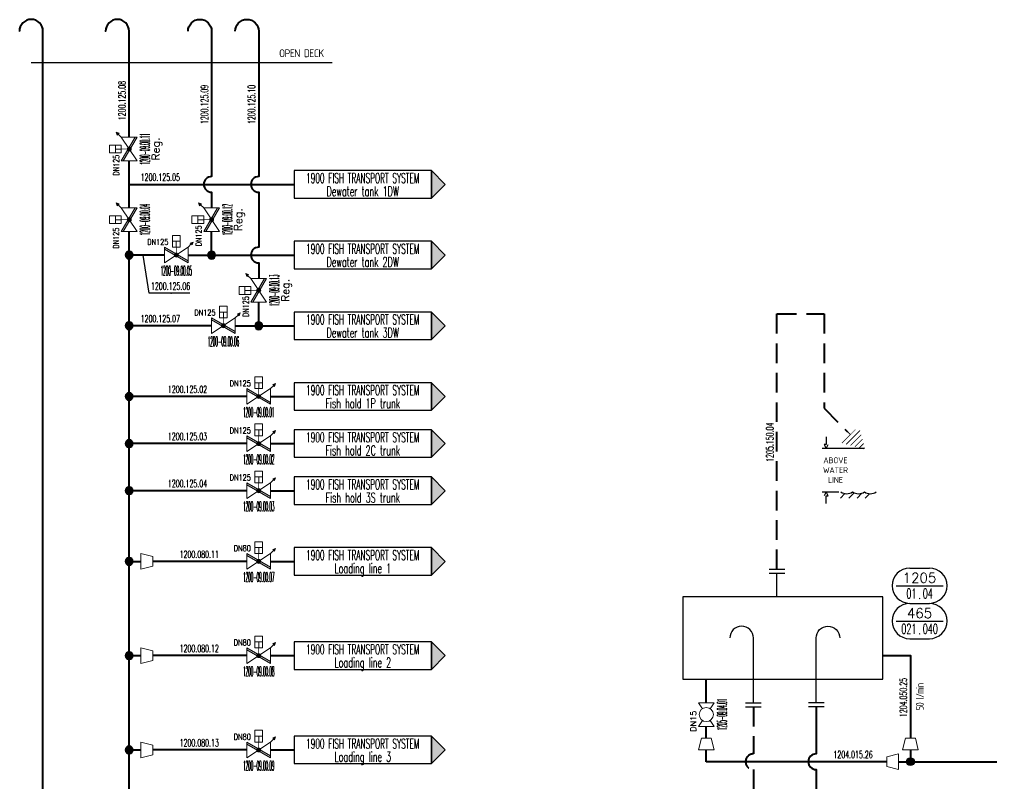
# Model space of a CAD drawing. Extents: x 32 to 589, y 3 to 513.
# Drawn here: x 31.8 to 279.4, y 318.5 to 513.1 of the extents above; entities that cross this region are included whole.
import ezdxf
from ezdxf.enums import TextEntityAlignment as Align

# ---------------------------------------------------------------- set-up
doc = ezdxf.new("R2010")
doc.units = 0
doc.header["$LTSCALE"] = 10
for name, pattern in [('CENTER', [2, 1.25, -0.25, 0.25, -0.25]), ('DASHED', [0.75, 0.5, -0.25]), ('PHANTOM2', [1.25, 0.625, -0.125, 0.125, -0.125, 0.125, -0.125])]:
    doc.linetypes.add(name, pattern=pattern)
for name, color, linetype in [('000-TX1', 1, 'Continuous'), ('000-TX2', 2, 'Continuous'), ('000-TX3', 3, 'Continuous'), ('0CE1', 1, 'CENTER'), ('0CO0', 7, 'Continuous'), ('0CO1', 1, 'Continuous'), ('0TX0', 7, 'Continuous'), ('0TX1', 1, 'Continuous'), ('COMPONENT', 2, 'Continuous'), ('Reference_1', 7, 'Continuous'), ('Reference_2', 1, 'Continuous')]:
    doc.layers.add(name, color=color, linetype=linetype)
for name, color, linetype, lineweight, true_color in [('1000 Air Piping', 161, 'DASHED', 40, 0x55aaff), ('1200 Service Liquid Piping', 134, 'Continuous', 35, 0x03b0b0), ('1200 Vacuum Piping', 152, 'Continuous', 40, 0x3354cc)]:
    doc.layers.add(name, color=color, linetype=linetype, lineweight=lineweight, true_color=true_color)
for name, color, linetype, lineweight in [('2600 Tank Drainage System Piping', 200, 'Continuous', 40), ('ARMATURE', 1, 'Continuous', 15), ('PIPENUM', 1, 'Continuous', 25)]:
    doc.layers.add(name, color=color, linetype=linetype, lineweight=lineweight)
doc.layers.add('Viewport', color=7, linetype='Continuous', plot=False)
doc.styles.add('MMC-TX2', font='romans.shx')
doc.styles.add('ROMANS', font='romans.shx')
doc.styles.get("Standard").update_dxf_attribs({"font": 'isocp.shx'})
doc.styles.add('Standard-TX2', font='romans.shx')

# ---------------------------------------------------------------- blocks, each defined once
blk = doc.blocks.new('*U31')
at = {"const_width": 0.25}
blk.add_lwpolyline([(0, -0.75), (0, 0.75)], dxfattribs=at)
blk = doc.blocks.new('*U32')
at = {"color": 0, "linetype": 'ByBlock', "lineweight": -2, "transparency": 16777216}
for p, rotation in [((271.74, -84.47), 60), ((275.64, -84.47), 300), ((271.74, -86.72), 120), ((275.64, -86.72), 240), ((273.69, -87.84), 180)]:
    blk.add_blockref('*U31', p, dxfattribs=dict(at, rotation=rotation))
blk.add_blockref('*U31', (273.69, -83.34), dxfattribs=at)
blk = doc.blocks.new('E852_MMC')
at = {"color": 0}
blk.add_line((-3, 0), (3, 6), dxfattribs=at)
blk.add_lwpolyline([(-3, 0), (3, 0), (3, 6), (-3, 6)], close=True, dxfattribs=at)
for centre, major_axis in [((-1.9, 4.2), (0, -1.2)), ((-1.1, 4.2), (0, 1.2)), ((1.1, 1.8), (0, -1.2)), ((1.9, 1.8), (0, 1.2))]:
    blk.add_ellipse(centre, major_axis=major_axis, ratio=0.333333, start_param=1.570796, end_param=4.712389, dxfattribs=at)
blk = doc.blocks.new('LIQUID RING PUMP 01')
for points in [[(22.5, 27.97), (22.5, 34.5), (24, 34.5)], [(31.5, 27.97), (31.5, 34.5), (30, 34.5)]]:
    blk.add_lwpolyline(points)
at = {"const_width": 0.25}
for points in [[(27, 18), (27, 18, 0.414214), (33, 24), (33, 24, 0.414214), (27, 30), (27, 30, 0.414214), (21, 24), (21, 24, 0.414214)], [(40.5, 19.5), (40.5, 19.5, 0.414214), (45, 24), (45, 24, 0.414214), (40.5, 28.5), (40.5, 28.5, 0.414214), (36, 24), (36, 24, 0.414214)], [(27, 22.5), (27, 22.5, 0.414214), (28.5, 24), (28.5, 24, 0.414214), (27, 25.5), (27, 25.5, 0.414214), (25.5, 24), (25.5, 24, 0.414214)]]:
    blk.add_lwpolyline(points, format="xyb", close=True, dxfattribs=at)
for points in [[(21.75, 26.9), (29.15, 29.6)], [(39, 22), (39, 26), (40.5, 24), (42, 26), (42, 22)], [(33, 24), (36, 24)], [(21.75, 21.1), (29.15, 18.4)]]:
    blk.add_lwpolyline(points, dxfattribs=at)
at = {"layer": '0CE1'}
for points in [[(38, 48), (48, 48), (48, 0), (0, 0), (0, 48), (16, 48)], [(22, 48), (32, 48)]]:
    blk.add_lwpolyline(points, dxfattribs=at)
at = {"layer": '0CO0', "linetype": 'PHANTOM2', "ltscale": 0.5}
blk.add_lwpolyline([(51, 24), (45, 24.01)], dxfattribs=at)
at = {"layer": '0CO1'}
for points in [[(21, 49), (17, 49)], [(21, 48), (17, 48)], [(33, 49), (37, 49)], [(33, 48), (37, 48)]]:
    blk.add_lwpolyline(points, dxfattribs=at)
at = {"layer": '1200 Service Liquid Piping', "linetype": 'DASHED'}
for points in [[(12, 24), (9, 24), (9, 19.5)], [(18, 24), (21, 24)], [(9, 10.5), (9, 13.5)], [(9, 4.5), (9, 0)]]:
    blk.add_lwpolyline(points, dxfattribs=at)
at = {"layer": '1200 Vacuum Piping', "linetype": 'DASHED'}
blk.add_lwpolyline([(19, 48), (19, 40.5), (24, 40.5)], dxfattribs=at)
at = {"layer": '1200 Vacuum Piping'}
blk.add_lwpolyline([(35, 48), (35, 40.5), (30, 40.5)], dxfattribs=at)
at = {"layer": '2600 Tank Drainage System Piping', "linetype": 'DASHED'}
for points in [[(21, 9), (21, 15), (24, 15), (24, 18.8)], [(33, 9), (33, 15), (30, 15), (30, 18.8)], [(21, 3), (21, 0)], [(33, 3), (33, 0)]]:
    blk.add_lwpolyline(points, dxfattribs=at)
at = {"rotation": 270}
blk.add_blockref('*U32', (112.59, 297.69), dxfattribs=at)
at = {"layer": 'ARMATURE', "ltscale": 2}
blk.add_blockref('E852_MMC', (54, 21), dxfattribs=at)
blk = doc.blocks.new('1200 TEMP')
blk.add_lwpolyline([(-317.06, 647.46), (-317.06, 653.46)])
blk.add_lwpolyline([(-341.06, 626.46), (-290.06, 626.46), (-290.06, 647.46), (-341.06, 647.46)], close=True)
for points in [[(-323.06, 620.46), (-323.06, 636.96, 0.414214), (-326.06, 639.96), (-326.06, 639.96, 0.414214), (-329.06, 636.96), (-329.06, 636.96)], [(-307.06, 620.46), (-307.06, 636.96, -0.414214), (-304.06, 639.96), (-304.06, 639.96, -0.414214), (-301.06, 636.96), (-301.06, 636.96)]]:
    blk.add_lwpolyline(points, format="xyb")
at = {"layer": '0CO1'}
for points in [[(-319.06, 654.46), (-315.06, 654.46)], [(-319.06, 653.46), (-315.06, 653.46)], [(-325.06, 620.46), (-321.06, 620.46)], [(-325.06, 619.46), (-321.06, 619.46)], [(-305.06, 620.46), (-309.06, 620.46)], [(-305.06, 619.46), (-309.06, 619.46)]]:
    blk.add_lwpolyline(points, dxfattribs=at)
at = {"layer": '1200 Vacuum Piping', "linetype": 'DASHED'}
blk.add_lwpolyline([(-323.06, 619.46), (-323.06, 607.46, 1), (-323.06, 603.46), (-323.06, 574.46, 1), (-323.06, 570.46), (-323.06, 550.46, 1), (-323.06, 546.46), (-323.06, 539.46)], format="xyb", dxfattribs=at)
at = {"layer": '1200 Vacuum Piping'}
for points in [[(-307.06, 619.46), (-307.06, 607.46, 1), (-307.06, 603.46), (-307.06, 574.46, 1), (-307.06, 570.46), (-307.06, 550.46, 1), (-307.06, 546.46), (-307.06, 539.46)], [(-295.06, 524.46), (-289.06, 524.46), (-289.06, 546.46, -1), (-289.06, 550.46), (-289.06, 566.46)]]:
    blk.add_lwpolyline(points, format="xyb", dxfattribs=at)
for points in [[(-289.06, 569.46), (-289.06, 572.46)], [(-307.06, 533.46), (-307.06, 516.46)], [(-307.06, 524.46), (-301.06, 524.46)]]:
    blk.add_lwpolyline(points, dxfattribs=at)
at = {"layer": '1200 Vacuum Piping', "linetype": 'DASHED'}
for points in [[(-341.06, 545.46), (-341.06, 548.46)], [(-335.06, 524.46), (-341.06, 524.46), (-341.06, 542.46)], [(-323.06, 533.46), (-323.06, 516.46)], [(-323.06, 524.46), (-329.06, 524.46)]]:
    blk.add_lwpolyline(points, dxfattribs=at)
at = {"layer": '2600 Tank Drainage System Piping'}
for points in [[(-290.06, 632.46), (-283.06, 632.46), (-283.06, 611.46)], [(-335.06, 620.46), (-335.06, 626.46)], [(-335.06, 611.46), (-335.06, 614.46)], [(-335.06, 605.46), (-335.06, 608.46)], [(-283.06, 608.46), (-283.06, 605.46)]]:
    blk.add_lwpolyline(points, dxfattribs=at)
at = {"layer": 'ARMATURE'}
for points in [[(-333.06, 608.46), (-337.06, 608.46), (-336.31, 611.46), (-333.81, 611.46)], [(-281.06, 608.46), (-285.06, 608.46), (-284.31, 611.46), (-281.81, 611.46)], [(-291.06, 569.46), (-287.06, 569.46), (-287.81, 566.46), (-290.31, 566.46)], [(-339.06, 545.46), (-343.06, 545.46), (-342.31, 542.46), (-339.81, 542.46)]]:
    blk.add_lwpolyline(points, close=True, dxfattribs=at)
blk.add_blockref('LIQUID RING PUMP 01', (-342.06, 467.46))
blk = doc.blocks.new('BV702_MMC')
for points in [[(1.5, -1), (0, -2), (0, 2), (1.5, 1)], [(4.5, -1), (6, -2), (6, 2), (4.5, 1)]]:
    blk.add_lwpolyline(points)
blk.add_circle((3, 0), 1.8)
at = {"layer": '000-TX1', "style": 'MMC-TX2'}
blk.add_attdef('SIZE', text='', height=1.5, dxfattribs=at).set_placement((1.54, 3.3), align=Align.MIDDLE_RIGHT)
at = {"layer": '000-TX1', "style": 'MMC-TX2', "width": 0.457143}
blk.add_attdef('ITEMNR.', text='', height=2.5, rotation=360, dxfattribs=at).set_placement((-0.99, -5.24), (7.01, -5.24), align=Align.FIT)
at = {"layer": '000-TX1', "style": 'MMC-TX2', "flags": 1}
for tag, p in [('PRODUCT_NR', (-1, -10.2)), ('DESCRIPTION.', (-1, -13.16)), ('TYPE', (-1, -16.17)), ('RATING', (-1, -19.17)), ('DRILL', (-1, -22.17)), ('HOUSING', (-1, -25.17)), ('TRIM', (-1, -28.17)), ('STEM', (-1, -31.17)), ('SEAT', (-1, -34.17)), ('CTRL', (-1, -37.17)), ('CERT', (-1, -40.17)), ('REV', (-1, -46.17)), ('TAG', (-1, -49.17)), ('FONT/SIGN', (-1, -52.17)), ('DO', (-1, -55.82)), ('DI', (-1, -58.82)), ('AO', (-0.79, -61.26)), ('AI', (-0.79, -64.26)), ('BUS', (-1, -66.94))]:
    blk.add_attdef(tag, p, '', height=1.5, dxfattribs=at)
blk.add_attdef('REMARKS', text='', height=1, dxfattribs=at).set_placement((-1, -43.17), (9.07, -43.17), align=Align.ALIGNED)
blk = doc.blocks.new('JOINT')
h = blk.add_hatch(color=256)
h.dxf.hatch_style = 1
h.paths.add_polyline_path([(1, 0, 1), (-1, 0, 1)])
at = {"layer": 'Viewport'}
blk.add_circle((0, 0), 1, dxfattribs=at)
blk = doc.blocks.new('BU310PN_FP_MMC')
h = blk.add_hatch(color=256)
h.dxf.hatch_style = 1
h.paths.add_polyline_path([(7.31, 3.31), (6.57, 3.06), (6.82, 2.82), (7.06, 2.57)])
blk.add_hatch(color=256).paths.add_polyline_path([(0, 2), (6, -1.5), (6, -2), (0, 1.5)])
h = blk.add_hatch(color=256)
edge = h.paths.add_edge_path()
edge.add_arc((3, -0.01), 0.5, 0, 360)
for p, q in [((2, 3.5), (4, 3.5)), ((3, 3.5), (3, 2)), ((6, 2), (6.82, 2.82)), ((7.31, 3.31), (6.57, 3.06)), ((6.57, 3.06), (6.82, 2.82)), ((6.82, 2.82), (7.06, 2.57)), ((7.31, 3.31), (7.06, 2.57))]:
    blk.add_line(p, q)
for points in [[(2, 2), (4, 2), (4, 5), (2, 5)], [(0, 2), (6, -1.5), (6, -2), (0, 1.5)]]:
    blk.add_lwpolyline(points, close=True)
blk.add_lwpolyline([(0, 2), (0, -2), (6, 2), (6, -2)])
at = {"const_width": 0.2}
blk.add_lwpolyline([(3, 0), (3, 2)], dxfattribs=at)
blk.add_circle((3, -0.01), 0.5)
at = {"layer": '000-TX1', "style": 'MMC-TX2'}
blk.add_text('Reg.', height=2, dxfattribs=at).set_placement((3, -7.1), align=Align.MIDDLE)
at = {"layer": '000-TX1', "style": 'MMC-TX2', "width": 0.85}
blk.add_attdef('SIZE', text='', height=1.5, dxfattribs=at).set_placement((1.54, 3.3), align=Align.MIDDLE_RIGHT)
at = {"layer": '000-TX1', "style": 'MMC-TX2', "width": 0.457143}
blk.add_attdef('ITEMNR.', text='', height=2.5, rotation=360, dxfattribs=at).set_placement((-0.99, -5.24), (7.01, -5.24), align=Align.FIT)
at = {"layer": '000-TX1', "style": 'MMC-TX2', "flags": 1}
for tag, p in [('PRODUCT_NR', (-1, -10.2)), ('DESCRIPTION.', (-1, -13.16)), ('TYPE', (-1, -16.17)), ('RATING', (-1, -19.17)), ('DRILL', (-1, -22.17)), ('HOUSING', (-1, -25.17)), ('TRIM', (-1, -28.17)), ('STEM', (-1, -31.17)), ('SEAT', (-1, -34.17)), ('CTRL', (-1, -37.17)), ('CERT', (-1, -40.17)), ('REMARKS', (-1, -43.17)), ('REV', (-1, -46.17)), ('TAG', (-1, -49.17)), ('FONT/SIGN', (-1, -52.17)), ('DO', (-1, -55.84)), ('DI', (-1, -58.84)), ('AO', (-0.79, -61.28)), ('AI', (-0.79, -64.28)), ('BUS', (-1, -66.95))]:
    blk.add_attdef(tag, p, '', height=1.5, dxfattribs=at)
blk = doc.blocks.new('MMCFP_COMP_TAG')
at = {"layer": '000-TX3', "ltscale": 3}
for p, q in [((-2.5, 4.5), (2.5, 4.5)), ((-6, 0), (6, 0)), ((-2.5, -4.5), (2.5, -4.5))]:
    blk.add_line(p, q, dxfattribs=at)
for centre, start, end in [((-2.5, 0), 90, 270), ((2.5, 0), 270, 90)]:
    blk.add_arc(centre, 4.5, start, end, dxfattribs=at)
at = {"layer": '000-TX2', "style": 'Standard-TX2'}
blk.add_text('.', height=1.5, dxfattribs=at).set_placement((0.02, -3.35), align=Align.CENTER)
at = {"layer": '000-TX2', "style": 'Standard-TX2', "flags": 8}
blk.add_attdef('WBS1', text='', height=2.5, dxfattribs=at).set_placement((-0.02, 0.75), align=Align.CENTER)
at = {"layer": '000-TX2', "style": 'Standard-TX2', "width": 0.6, "flags": 8}
blk.add_attdef('WBS2', text='', height=2.5, dxfattribs=at).set_placement((-0.8, -3.25), align=Align.RIGHT)
blk.add_attdef('Number', (0.8, -3.25), '', height=2.5, dxfattribs=at)
blk = doc.blocks.new('Pipe_tag')
at = {"layer": '0CO1', "ltscale": 2}
blk.add_point((6, 0), dxfattribs=at)
at = {"color": 0, "style": 'ROMANS', "width": 0.532808}
blk.add_attdef('PIPE-NO', text='', height=2.2, dxfattribs=at).set_placement((-0.18, 1.08), (11.82, 1.08), align=Align.FIT)
at = {"layer": '000-TX2', "color": 2, "style": 'ROMANS', "flags": 1}
for tag, p in [('REMARKS', (6, 12.18)), ('FROM', (6.01, 8.78)), ('TO', (5.97, 10.4)), ('MATERIAL', (6.34, 6.9)), ('DIAMETER', (6.07, 4.56))]:
    blk.add_attdef(tag, text='', height=1.2, dxfattribs=at).set_placement(p, align=Align.MIDDLE_CENTER)
at = {"layer": '000-TX2', "style": 'ROMANS'}
blk.add_attdef('PIPE_TYPE', text='', height=1.2, dxfattribs=at).set_placement((5.89, -1.18), align=Align.MIDDLE)
blk = doc.blocks.new('Reference_diagram1')
at = {"layer": 'Reference_2'}
blk.add_hatch(color=256, dxfattribs=at).paths.add_polyline_path([(-3.5, -3.5), (0, 0), (-3.5, 3.5)])
blk.add_lwpolyline([(-38.5, -3.5), (-3.5, -3.5), (-3.5, 3.5), (-38.5, 3.5)], close=True, dxfattribs=at)
blk.add_lwpolyline([(-3.5, 3.5), (-3.5, -3.5), (0, 0), (-3.5, 3.5)], dxfattribs=at)
at = {"layer": 'Reference_1', "style": 'ROMANS'}
for tag, width, p in [('WBS-NAME', 0.55, (-21, 2.85)), ('DESCRIPTION', 0.6, (-21, -0.5))]:
    blk.add_attdef(tag, text='', height=2.5, dxfattribs=dict(at, width=width)).set_placement(p, align=Align.TOP_CENTER)
blk = doc.blocks.new('BU310PN_F_MMC')
h = blk.add_hatch(color=256)
h.dxf.hatch_style = 1
h.paths.add_polyline_path([(7.31, 3.31), (6.57, 3.06), (6.82, 2.82), (7.06, 2.57)])
blk.add_hatch(color=256).paths.add_polyline_path([(0, 2), (6, -1.5), (6, -2), (0, 1.5)])
h = blk.add_hatch(color=256)
edge = h.paths.add_edge_path()
edge.add_arc((3, -0.01), 0.5, 0, 360)
for p, q in [((2, 3.5), (4, 3.5)), ((3, 3.5), (3, 2)), ((6, 2), (6.82, 2.82)), ((7.31, 3.31), (6.57, 3.06)), ((6.57, 3.06), (6.82, 2.82)), ((6.82, 2.82), (7.06, 2.57)), ((7.31, 3.31), (7.06, 2.57))]:
    blk.add_line(p, q)
for points in [[(2, 2), (4, 2), (4, 5), (2, 5)], [(0, 2), (6, -1.5), (6, -2), (0, 1.5)]]:
    blk.add_lwpolyline(points, close=True)
blk.add_lwpolyline([(0, 2), (0, -2), (6, 2), (6, -2)])
at = {"const_width": 0.2}
blk.add_lwpolyline([(3, 0), (3, 2)], dxfattribs=at)
blk.add_circle((3, -0.01), 0.5)
at = {"layer": '000-TX1', "style": 'MMC-TX2', "width": 0.75}
blk.add_attdef('SIZE', text='', height=1.5, dxfattribs=at).set_placement((1, 3.34), align=Align.MIDDLE_RIGHT)
at = {"layer": '000-TX1', "style": 'MMC-TX2', "width": 0.457143}
blk.add_attdef('ITEMNR.', text='', height=2.5, rotation=360, dxfattribs=at).set_placement((-0.99, -5.24), (7.01, -5.24), align=Align.FIT)
at = {"layer": '000-TX1', "style": 'MMC-TX2', "flags": 1}
for tag, p in [('PRODUCT_NR', (-1, -10.2)), ('DESCRIPTION.', (-1, -13.16)), ('TYPE', (-1, -16.17)), ('RATING', (-1, -19.17)), ('DRILL', (-1, -22.17)), ('HOUSING', (-1, -25.17)), ('TRIM', (-1, -28.17)), ('STEM', (-1, -31.17)), ('SEAT', (-1, -34.17)), ('CTRL', (-1, -37.17)), ('CERT', (-1, -40.17)), ('REMARKS', (-1, -43.17)), ('REV', (-1, -46.17)), ('TAG', (-1, -49.17)), ('FONT/SIGN', (-1, -52.17)), ('DO', (-1, -55.84)), ('DI', (-1, -58.84)), ('AO', (-0.79, -61.28)), ('AI', (-0.79, -64.28)), ('BUS', (-1, -66.95))]:
    blk.add_attdef(tag, p, '', height=1.5, dxfattribs=at)
blk = doc.blocks.new('Overboard_tag')
at = {"const_width": 0.2}
for points in [[(0, -1), (0, 0)], [(-2.49, -2), (2.49, -2)], [(-1.93, -3), (1.93, -3)], [(-1.37, -4), (1.37, -4)], [(-0.81, -5), (0.81, -5)], [(-0.25, -6), (0.25, -6)]]:
    blk.add_lwpolyline(points, dxfattribs=at)
blk.add_lwpolyline([(-3.05, -1), (3.05, -1)], close=True, dxfattribs=at)

msp = doc.modelspace()

# ---------------------------------------------------------------- linework, layer by layer
for points in [[(34.8, 502.06), (111.45, 502.06)], [(75.22, 443.33), (64.82, 443.33), (63.28, 453.06)], [(237.27, 406.81), (237.27, 404.81), (236.77, 404.81), (237.27, 403.81), (237.77, 404.81)], [(246.99, 403.81), (236.27, 403.81)], [(236.27, 392.78), (240.51, 392.78)], [(237.27, 389.78), (237.27, 391.78), (237.77, 391.78), (237.27, 392.78), (236.77, 391.78)], [(240.9, 391.2), (242.03, 392.33)], [(243.02, 391.2), (244.38, 392.56)], [(245.14, 391.2), (246.38, 392.43)], [(247.26, 391.2), (248.35, 392.29)]]:
    msp.add_lwpolyline(points)
msp.add_lwpolyline([(241.03, 392.78, 0.333333), (244.03, 392.78, 0.333333), (247.03, 392.78, 0.333333), (250.03, 392.78)], format="xyb")
at = {"layer": '1000 Air Piping'}
msp.add_lwpolyline([(224.75, 373.06), (224.75, 438.06), (236.75, 438.06), (236.75, 438.06), (236.75, 414.06), (242.75, 408.06), (242.75, 408.06)], dxfattribs=at)
at = {"layer": '1200 Vacuum Piping'}
for points in [[(81.76, 122.61), (37.8, 122.61), (37.8, 510.06, 0.414214), (34.8, 513.06), (34.8, 513.06, 0.414214), (31.8, 510.06), (31.8, 510.06)], [(59.75, 483.06), (59.75, 510.06, 0.414214), (56.75, 513.06), (56.75, 513.06, 0.414214), (53.75, 510.06), (53.75, 510.06)], [(74.75, 510.06), (74.75, 510.06, -0.414214), (77.75, 513.06), (77.75, 513.06, -0.414214), (80.75, 510.06), (80.75, 473.06, 1), (80.75, 469.06), (80.75, 465.06)], [(86.75, 510.06), (86.75, 510.06, -0.414214), (89.75, 513.06), (89.75, 513.06, -0.414214), (92.75, 510.06), (92.75, 473.06, 1), (92.75, 469.06), (92.75, 455.06, 1), (92.75, 451.06), (92.75, 447.06)]]:
    msp.add_lwpolyline(points, format="xyb", dxfattribs=at)
for points in [[(59.75, 471.06), (59.75, 477.06)], [(59.75, 465.06), (59.75, 471.06), (101.75, 471.06)], [(77.75, 183.06), (59.75, 183.06), (59.75, 459.06)], [(80.75, 453.06), (80.75, 459.06)], [(68.75, 453.06), (59.75, 453.06)], [(74.75, 453.06), (101.75, 453.06)], [(92.75, 435.06), (92.75, 441.06)], [(80.75, 435.06), (59.75, 435.06)], [(86.75, 435.06), (101.75, 435.06)], [(89.75, 417.06), (59.75, 417.06)], [(95.75, 417.06), (101.75, 417.06)], [(89.75, 405.06), (59.75, 405.06)], [(95.75, 405.06), (101.75, 405.06)], [(89.75, 393.06), (59.75, 393.06)], [(95.75, 393.06), (101.75, 393.06)], [(59.75, 375.06), (62.75, 375.06)], [(89.75, 375.06), (65.75, 375.06)], [(95.75, 375.06), (101.75, 375.06)], [(59.75, 351.06), (62.75, 351.06)], [(89.75, 351.06), (65.75, 351.06)], [(95.75, 351.06), (101.75, 351.06)], [(59.75, 327.06), (62.75, 327.06)], [(89.75, 327.06), (65.75, 327.06)], [(95.75, 327.06), (101.75, 327.06)]]:
    msp.add_lwpolyline(points, dxfattribs=at)
at = {"layer": '2600 Tank Drainage System Piping'}
for points in [[(252.75, 324.06), (206.75, 324.06)], [(255.75, 324.06), (583.75, 324.06), (583.75, 126.06)]]:
    msp.add_lwpolyline(points, dxfattribs=at)
at = {"layer": 'ARMATURE'}
for points in [[(62.75, 377.06), (62.75, 373.06), (65.75, 373.81), (65.75, 376.31)], [(62.75, 353.06), (62.75, 349.06), (65.75, 349.81), (65.75, 352.31)], [(62.75, 329.06), (62.75, 325.06), (65.75, 325.81), (65.75, 328.31)], [(255.75, 322.06), (255.75, 326.06), (252.75, 325.31), (252.75, 322.81)]]:
    msp.add_lwpolyline(points, close=True, dxfattribs=at)

# ---------------------------------------------------------------- block references
for p, values in [((140.25, 471.06), {'WBS-NAME': '1900 FISH TRANSPORT SYSTEM', 'DESCRIPTION': 'Dewater tank 1DW'}), ((140.25, 453.06), {'WBS-NAME': '1900 FISH TRANSPORT SYSTEM', 'DESCRIPTION': 'Dewater tank 2DW'}), ((140.25, 435.06), {'WBS-NAME': '1900 FISH TRANSPORT SYSTEM', 'DESCRIPTION': 'Dewater tank 3DW'}), ((140.25, 417.06), {'WBS-NAME': '1900 FISH TRANSPORT SYSTEM', 'DESCRIPTION': 'Fish hold 1P trunk'}), ((140.25, 405.06), {'WBS-NAME': '1900 FISH TRANSPORT SYSTEM', 'DESCRIPTION': 'Fish hold 2C trunk'}), ((140.25, 393.06), {'WBS-NAME': '1900 FISH TRANSPORT SYSTEM', 'DESCRIPTION': 'Fish hold 3S trunk'}), ((140.25, 375.06), {'WBS-NAME': '1900 FISH TRANSPORT SYSTEM', 'DESCRIPTION': 'Loading line 1'}), ((140.25, 351.06), {'WBS-NAME': '1900 FISH TRANSPORT SYSTEM', 'DESCRIPTION': 'Loading line 2'}), ((140.25, 327.06), {'WBS-NAME': '1900 FISH TRANSPORT SYSTEM', 'DESCRIPTION': 'Loading line 3'})]:
    msp.add_blockref('Reference_diagram1', p).add_auto_attribs(values)
at = {"xscale": -1, "rotation": 45}
msp.add_blockref('Overboard_tag', (242.75, 408.06), dxfattribs=at)
ref = msp.add_blockref('MMCFP_COMP_TAG', (261.08, 368.88))
ref.add_attrib('WBS1', '1205', dxfattribs={"layer": '000-TX2', "height": 2.5, "style": 'Standard-TX2'}).set_placement((261.06, 369.63), align=Align.CENTER)
ref.add_attrib('WBS2', '01', dxfattribs={"layer": '000-TX2', "height": 2.5, "style": 'Standard-TX2', "width": 0.6}).set_placement((260.28, 365.63), align=Align.RIGHT)
ref.add_attrib('Number', '04', (261.88, 365.63), dxfattribs={"layer": '000-TX2', "height": 2.5, "style": 'Standard-TX2', "width": 0.6})
ref = msp.add_blockref('MMCFP_COMP_TAG', (261.08, 359.88))
ref.add_attrib('WBS1', '465', dxfattribs={"layer": '000-TX2', "height": 2.5, "style": 'Standard-TX2'}).set_placement((261.06, 360.63), align=Align.CENTER)
ref.add_attrib('WBS2', '021', dxfattribs={"layer": '000-TX2', "height": 2.5, "style": 'Standard-TX2', "width": 0.6}).set_placement((260.28, 356.63), align=Align.RIGHT)
ref.add_attrib('Number', '040', (261.88, 356.63), dxfattribs={"layer": '000-TX2', "height": 2.5, "style": 'Standard-TX2', "width": 0.6})
at = {"layer": '1200 Vacuum Piping', "linetype": 'DASHED', "xscale": -1}
for p in [(59.75, 453.06), (80.75, 453.06), (59.75, 435.06), (92.75, 435.06), (59.75, 417.06), (59.75, 405.06), (59.75, 393.06), (59.75, 375.06), (59.75, 351.06), (59.75, 327.06)]:
    msp.add_blockref('JOINT', p, dxfattribs=at)
at = {"layer": '2600 Tank Drainage System Piping'}
msp.add_blockref('JOINT', (258.75, 324.06), dxfattribs=at)
at = {"layer": 'ARMATURE'}
ref = msp.add_blockref('BU310PN_FP_MMC', (59.75, 477.06), dxfattribs=dict(at, rotation=90))
ref.add_attrib('ITEMNR.', '1200-09.00.11', dxfattribs={"layer": '000-TX1', "height": 2.5, "rotation": 90, "style": 'MMC-TX2', "width": 0.283544}).set_placement((64.99, 476.07), (64.99, 484.07), align=Align.FIT)
ref.add_attrib('SIZE', 'DN125', dxfattribs={"layer": '000-TX1', "height": 1.5, "rotation": 90, "style": 'MMC-TX2', "width": 0.8}).set_placement((56.45, 478.6), align=Align.MIDDLE_RIGHT)
ref = msp.add_blockref('BU310PN_F_MMC', (59.75, 459.06), dxfattribs=dict(at, rotation=90))
ref.add_attrib('ITEMNR.', '1200-09.00.04', dxfattribs={"layer": '000-TX1', "height": 2.5, "rotation": 90, "style": 'MMC-TX2', "width": 0.27541}).set_placement((64.99, 458.07), (64.99, 466.07), align=Align.FIT)
ref.add_attrib('SIZE', 'DN125', dxfattribs={"layer": '000-TX1', "height": 1.5, "rotation": 90, "style": 'MMC-TX2', "width": 0.7}).set_placement((56.41, 460.06), align=Align.MIDDLE_RIGHT)
ref = msp.add_blockref('BU310PN_FP_MMC', (80.75, 459.06), dxfattribs=dict(at, rotation=90))
ref.add_attrib('ITEMNR.', '1200-09.00.12', dxfattribs={"layer": '000-TX1', "height": 2.5, "rotation": 90, "style": 'MMC-TX2', "width": 0.276543}).set_placement((85.99, 458.07), (85.99, 466.07), align=Align.FIT)
ref.add_attrib('SIZE', 'DN125', dxfattribs={"layer": '000-TX1', "height": 1.5, "rotation": 90, "style": 'MMC-TX2', "width": 0.8}).set_placement((77.45, 460.6), align=Align.MIDDLE_RIGHT)
ref = msp.add_blockref('BU310PN_F_MMC', (68.75, 453.06), dxfattribs=at)
ref.add_attrib('ITEMNR.', '1200-09.00.05', dxfattribs={"layer": '000-TX1', "height": 2.5, "rotation": 360, "style": 'MMC-TX2', "width": 0.276543}).set_placement((67.76, 447.82), (75.76, 447.82), align=Align.FIT)
ref.add_attrib('SIZE', 'DN125', dxfattribs={"layer": '000-TX1', "height": 1.5, "style": 'MMC-TX2', "width": 0.7}).set_placement((69.75, 456.4), align=Align.MIDDLE_RIGHT)
ref = msp.add_blockref('BU310PN_FP_MMC', (92.75, 441.06), dxfattribs=dict(at, rotation=90))
ref.add_attrib('ITEMNR.', '1200-09.00.13', dxfattribs={"layer": '000-TX1', "height": 2.5, "rotation": 90, "style": 'MMC-TX2', "width": 0.276543}).set_placement((97.99, 440.07), (97.99, 448.07), align=Align.FIT)
ref.add_attrib('SIZE', 'DN125', dxfattribs={"layer": '000-TX1', "height": 1.5, "rotation": 90, "style": 'MMC-TX2', "width": 0.8}).set_placement((89.45, 442.6), align=Align.MIDDLE_RIGHT)
ref = msp.add_blockref('BU310PN_F_MMC', (80.75, 435.06), dxfattribs=at)
ref.add_attrib('ITEMNR.', '1200-09.00.06', dxfattribs={"layer": '000-TX1', "height": 2.5, "rotation": 360, "style": 'MMC-TX2', "width": 0.276543}).set_placement((79.76, 429.82), (87.76, 429.82), align=Align.FIT)
ref.add_attrib('SIZE', 'DN125', dxfattribs={"layer": '000-TX1', "height": 1.5, "style": 'MMC-TX2', "width": 0.7}).set_placement((81.75, 438.4), align=Align.MIDDLE_RIGHT)
ref = msp.add_blockref('BU310PN_F_MMC', (89.75, 417.06), dxfattribs=at)
ref.add_attrib('ITEMNR.', '1200-09.00.01', dxfattribs={"layer": '000-TX1', "height": 2.5, "rotation": 360, "style": 'MMC-TX2', "width": 0.283544}).set_placement((88.76, 411.82), (96.76, 411.82), align=Align.FIT)
ref.add_attrib('SIZE', 'DN125', dxfattribs={"layer": '000-TX1', "height": 1.5, "style": 'MMC-TX2', "width": 0.7}).set_placement((90.75, 420.4), align=Align.MIDDLE_RIGHT)
ref = msp.add_blockref('BU310PN_F_MMC', (89.75, 405.06), dxfattribs=at)
ref.add_attrib('ITEMNR.', '1200-09.00.02', dxfattribs={"layer": '000-TX1', "height": 2.5, "rotation": 360, "style": 'MMC-TX2', "width": 0.276543}).set_placement((88.76, 399.82), (96.76, 399.82), align=Align.FIT)
ref.add_attrib('SIZE', 'DN125', dxfattribs={"layer": '000-TX1', "height": 1.5, "style": 'MMC-TX2', "width": 0.7}).set_placement((90.75, 408.4), align=Align.MIDDLE_RIGHT)
ref = msp.add_blockref('BU310PN_F_MMC', (89.75, 393.06), dxfattribs=at)
ref.add_attrib('ITEMNR.', '1200-09.00.03', dxfattribs={"layer": '000-TX1', "height": 2.5, "rotation": 360, "style": 'MMC-TX2', "width": 0.276543}).set_placement((88.76, 387.82), (96.76, 387.82), align=Align.FIT)
ref.add_attrib('SIZE', 'DN125', dxfattribs={"layer": '000-TX1', "height": 1.5, "style": 'MMC-TX2', "width": 0.7}).set_placement((90.75, 396.4), align=Align.MIDDLE_RIGHT)
ref = msp.add_blockref('BU310PN_F_MMC', (89.75, 375.06), dxfattribs=at)
ref.add_attrib('ITEMNR.', '1200-09.00.07', dxfattribs={"layer": '000-TX1', "height": 2.5, "rotation": 360, "style": 'MMC-TX2', "width": 0.276543}).set_placement((88.76, 369.82), (96.76, 369.82), align=Align.FIT)
ref.add_attrib('SIZE', 'DN80', dxfattribs={"layer": '000-TX1', "height": 1.5, "style": 'MMC-TX2', "width": 0.7}).set_placement((90.75, 378.4), align=Align.MIDDLE_RIGHT)
ref = msp.add_blockref('BU310PN_F_MMC', (89.75, 351.06), dxfattribs=at)
ref.add_attrib('ITEMNR.', '1200-09.00.08', dxfattribs={"layer": '000-TX1', "height": 2.5, "rotation": 360, "style": 'MMC-TX2', "width": 0.276543}).set_placement((88.76, 345.82), (96.76, 345.82), align=Align.FIT)
ref.add_attrib('SIZE', 'DN80', dxfattribs={"layer": '000-TX1', "height": 1.5, "style": 'MMC-TX2', "width": 0.7}).set_placement((90.75, 354.4), align=Align.MIDDLE_RIGHT)
ref = msp.add_blockref('BV702_MMC', (206.75, 333.06), dxfattribs=dict(at, rotation=90))
ref.add_attrib('ITEMNR.', '1205-09.04.01', dxfattribs={"layer": '000-TX1', "height": 2.5, "rotation": 90, "style": 'MMC-TX2', "width": 0.283544}).set_placement((211.99, 332.07), (211.99, 340.07), align=Align.FIT)
ref.add_attrib('SIZE', 'DN15', dxfattribs={"layer": '000-TX1', "height": 1.5, "rotation": 90, "style": 'MMC-TX2'}).set_placement((203.45, 337.02), align=Align.MIDDLE_RIGHT)
ref = msp.add_blockref('BU310PN_F_MMC', (89.75, 327.06), dxfattribs=at)
ref.add_attrib('ITEMNR.', '1200-09.00.09', dxfattribs={"layer": '000-TX1', "height": 2.5, "rotation": 360, "style": 'MMC-TX2', "width": 0.277686}).set_placement((88.76, 321.82), (96.76, 321.82), align=Align.FIT)
ref.add_attrib('SIZE', 'DN80', dxfattribs={"layer": '000-TX1', "height": 1.5, "style": 'MMC-TX2', "width": 0.7}).set_placement((90.75, 330.4), align=Align.MIDDLE_RIGHT)
at = {"layer": 'COMPONENT'}
msp.add_blockref('1200 TEMP', (541.81, -281.4), dxfattribs=at)
at = {"layer": 'PIPENUM'}
ref = msp.add_blockref('Pipe_tag', (59.75, 487.56), dxfattribs=dict(at, xscale=0.8333333333333482, yscale=0.8333333333333482, zscale=0.8333333333333482, rotation=90))
ref.add_attrib('PIPE-NO', '1200.125.08', dxfattribs={"layer": '0', "color": 0, "height": 1.8333, "rotation": 90, "style": 'ROMANS', "width": 0.581491}).set_placement((58.85, 487.4), (58.85, 497.4), align=Align.FIT)
ref = msp.add_blockref('Pipe_tag', (80.75, 486.56), dxfattribs=dict(at, xscale=0.8333333333333482, yscale=0.8333333333333482, zscale=0.8333333333333482, rotation=90))
ref.add_attrib('PIPE-NO', '1200.125.09', dxfattribs={"layer": '0', "color": 0, "height": 1.8333, "rotation": 90, "style": 'ROMANS', "width": 0.584458}).set_placement((79.85, 486.4), (79.85, 496.4), align=Align.FIT)
ref = msp.add_blockref('Pipe_tag', (92.75, 486.56), dxfattribs=dict(at, xscale=0.8333333333333482, yscale=0.8333333333333482, zscale=0.8333333333333482, rotation=90))
ref.add_attrib('PIPE-NO', '1200.125.10', dxfattribs={"layer": '0', "color": 0, "height": 1.8333, "rotation": 90, "style": 'ROMANS', "width": 0.581491}).set_placement((91.85, 486.4), (91.85, 496.4), align=Align.FIT)
ref = msp.add_blockref('Pipe_tag', (62.84, 471.06), dxfattribs=dict(at, xscale=0.8333333333333482, yscale=0.8333333333333482, zscale=0.8333333333333482))
ref.add_attrib('PIPE-NO', '1200.125.05', dxfattribs={"layer": '0', "color": 0, "height": 1.8333, "style": 'ROMANS', "width": 0.581491}).set_placement((62.69, 471.96), (72.69, 471.96), align=Align.FIT)
ref = msp.add_blockref('Pipe_tag', (65.46, 443.33), dxfattribs=dict(at, xscale=0.8333333333333482, yscale=0.8333333333333482, zscale=0.8333333333333482))
ref.add_attrib('PIPE-NO', '1200.125.06', dxfattribs={"layer": '0', "color": 0, "height": 1.8333, "style": 'ROMANS', "width": 0.581491}).set_placement((65.31, 444.23), (75.31, 444.23), align=Align.FIT)
ref = msp.add_blockref('Pipe_tag', (62.84, 435.06), dxfattribs=dict(at, xscale=0.8333333333333482, yscale=0.8333333333333482, zscale=0.8333333333333482))
ref.add_attrib('PIPE-NO', '1200.125.07', dxfattribs={"layer": '0', "color": 0, "height": 1.8333, "style": 'ROMANS', "width": 0.581491}).set_placement((62.69, 435.96), (72.69, 435.96), align=Align.FIT)
ref = msp.add_blockref('Pipe_tag', (69.75, 417.06), dxfattribs=dict(at, xscale=0.8333333333333482, yscale=0.8333333333333482, zscale=0.8333333333333482))
ref.add_attrib('PIPE-NO', '1200.125.02', dxfattribs={"layer": '0', "color": 0, "height": 1.8333, "style": 'ROMANS', "width": 0.581491}).set_placement((69.6, 417.96), (79.6, 417.96), align=Align.FIT)
ref = msp.add_blockref('Pipe_tag', (224.75, 400.56), dxfattribs=dict(at, xscale=0.8333333333333482, yscale=0.8333333333333482, zscale=0.8333333333333482, rotation=90))
ref.add_attrib('PIPE-NO', '1205.150.04', dxfattribs={"layer": '0', "color": 0, "height": 1.8333, "rotation": 90, "style": 'ROMANS', "width": 0.578554}).set_placement((223.85, 400.4), (223.85, 410.4), align=Align.FIT)
ref = msp.add_blockref('Pipe_tag', (69.75, 405.06), dxfattribs=dict(at, xscale=0.8333333333333482, yscale=0.8333333333333482, zscale=0.8333333333333482))
ref.add_attrib('PIPE-NO', '1200.125.03', dxfattribs={"layer": '0', "color": 0, "height": 1.8333, "style": 'ROMANS', "width": 0.581491}).set_placement((69.6, 405.96), (79.6, 405.96), align=Align.FIT)
ref = msp.add_blockref('Pipe_tag', (69.75, 393.06), dxfattribs=dict(at, xscale=0.8333333333333482, yscale=0.8333333333333482, zscale=0.8333333333333482))
ref.add_attrib('PIPE-NO', '1200.125.04', dxfattribs={"layer": '0', "color": 0, "height": 1.8333, "style": 'ROMANS', "width": 0.578554}).set_placement((69.6, 393.96), (79.6, 393.96), align=Align.FIT)
ref = msp.add_blockref('Pipe_tag', (72.75, 375.06), dxfattribs=dict(at, xscale=0.8333333333333482, yscale=0.8333333333333482, zscale=0.8333333333333482))
ref.add_attrib('PIPE-NO', '1200.080.11', dxfattribs={"layer": '0', "color": 0, "height": 1.8333, "style": 'ROMANS', "width": 0.599758}).set_placement((72.6, 375.96), (82.6, 375.96), align=Align.FIT)
ref = msp.add_blockref('Pipe_tag', (72.75, 351.06), dxfattribs=dict(at, xscale=0.8333333333333482, yscale=0.8333333333333482, zscale=0.8333333333333482))
ref.add_attrib('PIPE-NO', '1200.080.12', dxfattribs={"layer": '0', "color": 0, "height": 1.8333, "style": 'ROMANS', "width": 0.581491}).set_placement((72.6, 351.96), (82.6, 351.96), align=Align.FIT)
ref = msp.add_blockref('Pipe_tag', (258.75, 335.56), dxfattribs=dict(at, xscale=0.8333333333333482, yscale=0.8333333333333482, zscale=0.8333333333333482, rotation=90))
ref.add_attrib('PIPE-NO', '1204.050.25', dxfattribs={"layer": '0', "color": 0, "height": 1.8333, "rotation": 90, "style": 'ROMANS', "width": 0.581491}).set_placement((257.85, 335.4), (257.85, 345.4), align=Align.FIT)
ref = msp.add_blockref('Pipe_tag', (72.75, 327.06), dxfattribs=dict(at, xscale=0.8333333333333482, yscale=0.8333333333333482, zscale=0.8333333333333482))
ref.add_attrib('PIPE-NO', '1200.080.13', dxfattribs={"layer": '0', "color": 0, "height": 1.8333, "style": 'ROMANS', "width": 0.581491}).set_placement((72.6, 327.96), (82.6, 327.96), align=Align.FIT)
ref = msp.add_blockref('Pipe_tag', (239.29, 324.06), dxfattribs=dict(at, xscale=0.8333333333333482, yscale=0.8333333333333482, zscale=0.8333333333333482))
ref.add_attrib('PIPE-NO', '1204.015.26', dxfattribs={"layer": '0', "color": 0, "height": 1.8333, "style": 'ROMANS', "width": 0.581491}).set_placement((239.14, 324.96), (249.14, 324.96), align=Align.FIT)

# ---------------------------------------------------------------- texts
at = {"layer": '0TX0', "insert": (103.61, 504.45), "char_height": 2, "attachment_point": 5}
msp.add_mtext_dynamic_manual_height_columns('{\\T0.9;OPEN DECK}', width=28.6178, gutter_width=1, heights=[0], dxfattribs=at)
at = {"layer": '0TX0', "insert": (261.14, 340.56), "char_height": 2, "attachment_point": 5, "rotation": 90}
msp.add_mtext_dynamic_manual_height_columns('{\\W0.8;\\T0.8;50 l/min}', width=28.6178, gutter_width=1, heights=[0], dxfattribs=at)
at = {"layer": '0TX1', "insert": (239.63, 398.3), "char_height": 1.5, "attachment_point": 5}
msp.add_mtext_dynamic_manual_height_columns('\\A1;\\pxqc;{\\T0.95;ABOVE\\PWATER\\PLINE}', width=12.2983, gutter_width=25, heights=[0], dxfattribs=at)

doc.saveas('drawing.dxf')
